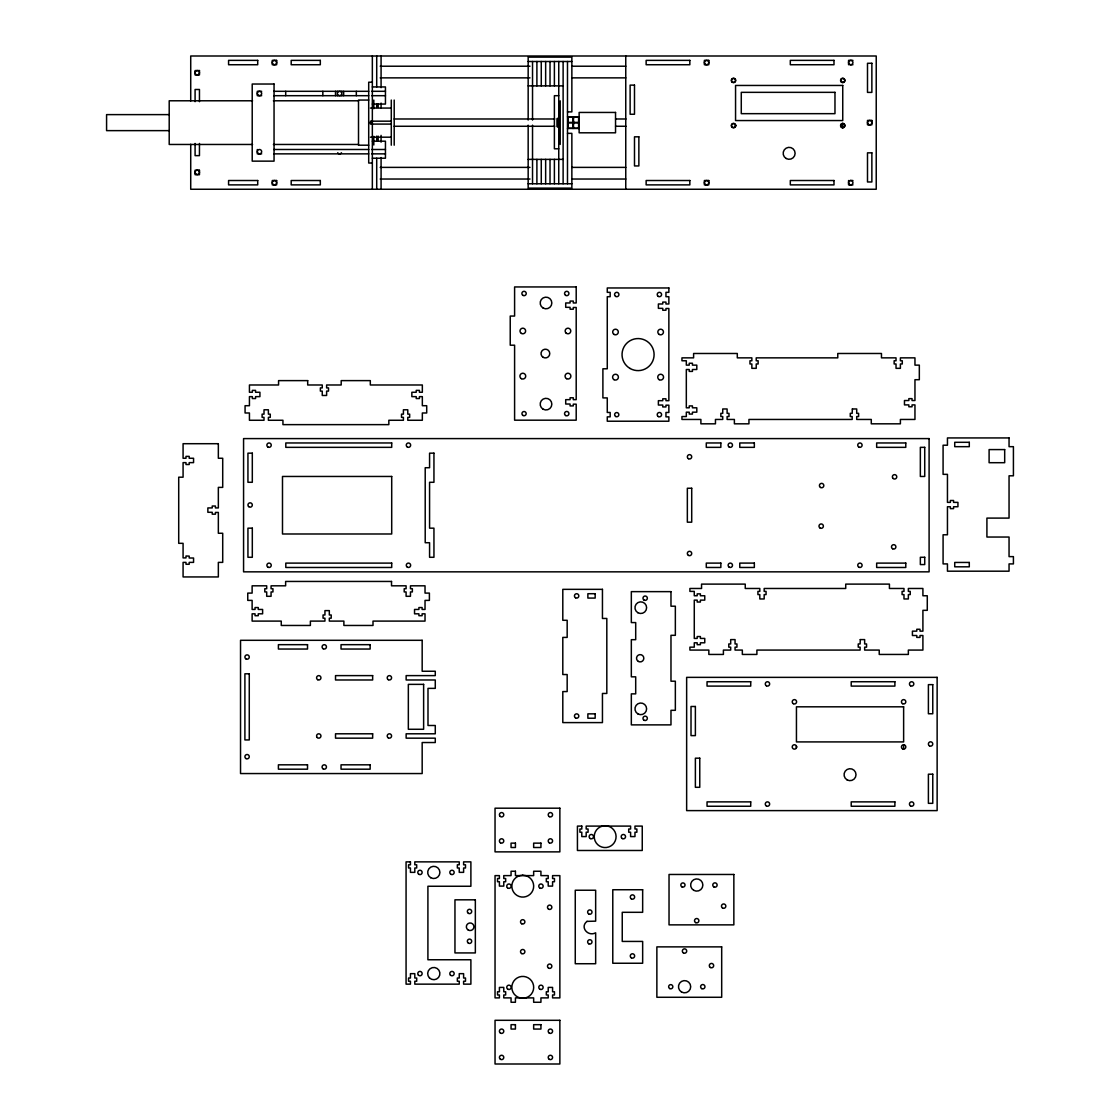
<?xml version="1.0" encoding="UTF-8"?>
<svg xmlns="http://www.w3.org/2000/svg" width="1120" height="1120" viewBox="0 0 1120 1120"><rect width="100%" height="100%" fill="white"/><g stroke="black" fill="none" stroke-linecap="round" stroke-linejoin="round"><path stroke-width="1.5" d="M557.424 118.356L557.424 126.882M568.022 116.802L568.022 128.45M573.846 116.802L572.782 122.822L573.846 128.45M572.782 116.802L573.846 122.822L572.782 128.45M578.606 128.45L578.606 116.802M852.936 60.368L848.568 60.368L848.568 64.736M528.164 61.488L571.858 61.488M850.024 64.736L852.936 64.736M380.198 66.22L529.984 66.22M571.788 66.22L625.786 66.22M380.198 77.868L529.984 77.868M571.788 77.868L625.786 77.868M372.344 82.208L368.704 82.208L368.704 163.03L372.344 163.03M528.164 85.876L563.122 85.876M372.344 86.94L385.448 86.94L385.448 104.062L372.344 104.062M261.674 91.308L257.306 91.308L257.306 95.69L261.674 95.69M273.756 91.308L368.704 91.308M371.742 91.308L385.448 91.308M273.756 95.69L368.704 95.69M371.742 95.69L385.448 95.69M558.754 95.69L554.386 95.69L554.386 148.792L558.754 148.792M368.704 100.058L358.512 100.058L358.512 145.194L368.704 145.194M252.56 100.786L169.204 100.786L169.204 144.466L252.56 144.466M273.406 100.786L358.512 100.786M370.44 108.066L391.286 108.066M567.49 111.888L571.858 111.888L571.858 57.12L528.164 57.12L528.164 120.064M169.204 114.618L106.582 114.618L106.582 130.634L169.204 130.634M567.49 116.802L579.138 116.802M568.022 116.998L572.782 116.998M573.846 116.998L578.606 116.998M394.17 118.986L554.708 118.986M615.566 118.986L625.94 118.986M370.44 121.17L391.286 121.17M568.022 122.416L572.782 122.416M573.846 122.416L578.606 122.416M368.704 122.626L372.344 122.626M568.022 122.822L572.782 122.822M573.846 122.822L578.606 122.822M370.44 124.082L391.286 124.082M394.17 126.266L554.708 126.266M615.566 126.266L625.94 126.266M568.022 128.254L572.782 128.254M573.846 128.254L578.606 128.254M567.49 128.45L579.138 128.45M567.49 133.364L571.858 133.364L571.858 188.132L528.164 188.132L528.164 125.188M370.44 137.186L391.286 137.186M372.344 141.19L385.448 141.19L385.448 158.228L372.344 158.228M273.406 144.466L358.512 144.466M273.756 149.492L368.704 149.492M371.742 149.492L385.448 149.492M261.674 153.86L257.306 153.86L257.306 149.492M273.756 153.86L368.704 153.86M371.742 153.86L385.448 153.86M528.164 159.376L563.122 159.376M380.198 167.384L529.984 167.384M571.788 167.384L625.786 167.384M380.198 179.032L529.984 179.032M571.788 179.032L625.786 179.032M850.024 180.516L852.936 180.516M528.164 183.764L571.858 183.764M852.936 184.884L848.568 184.884L848.568 180.516M903.63 744.758L903.63 749.126M842.744 123.396L842.744 127.764M796.446 746.2L796.446 747.67M735.56 124.838L735.56 126.308M625.758 56L625.758 189.252M573.314 117.586L573.314 127.666M567.49 61.488L567.49 183.764M563.122 61.488L563.122 183.764M560.21 100.828L560.21 144.424M558.754 61.488L558.754 183.764M557.298 118.51L557.298 126.742M554.386 61.488L554.386 85.876M554.386 159.376L554.386 183.764M550.018 61.488L550.018 85.876M550.018 159.376L550.018 183.764M545.65 61.488L545.65 85.876M545.65 159.376L545.65 183.764M541.268 61.488L541.268 85.876M541.268 159.376L541.268 183.764M536.9 61.488L536.9 85.876M536.9 159.376L536.9 183.764M532.532 61.488L532.532 120.064M532.532 125.188L532.532 183.764M394.198 100.058L394.198 145.194M391.286 100.058L391.286 145.194M381.08 56L381.08 87.696M381.08 103.082L381.08 108.178M381.08 135.366L381.08 142.156M381.08 157.556L381.08 189.252M378.168 104.062L378.168 107.436M378.168 136.122L378.168 141.19M376.712 56L376.712 86.94M376.712 104.062L376.712 107.436M376.712 136.122L376.712 141.19M376.712 158.228L376.712 189.252M373.8 100.058L373.8 108.696M373.8 136.332L373.8 144.984M372.344 56L372.344 189.252M356.328 91.308L356.328 95.69M343.658 91.308L343.658 95.69M341.768 91.308L341.768 95.69M337.4 91.308L337.4 95.69M335.51 91.308L335.51 95.69M322.84 91.308L322.84 95.69M285.698 91.308L285.698 95.69M199.458 101.682L199.458 89.488L195.09 89.488L195.09 101.682M199.458 143.458L199.458 155.638L195.09 155.638L195.09 143.458M190.722 100.996L190.722 56L876.232 56L876.232 189.252L190.722 189.252L190.722 144.256M341.474 152.768A2.184 2.184 0 0 1 337.694 152.768M341.474 94.598A2.184 2.184 0 0 1 337.694 94.598M337.694 92.4A2.184 2.184 0 0 1 341.474 92.4M852.348 408.968L852.18 413.336L850.276 413.336L850.276 416.542L852.18 416.542L852.18 419.454L748.944 419.454L748.944 423.822L734.384 423.822L734.384 419.454L727.104 419.454L727.104 416.542L728.994 416.542L728.994 413.336L727.104 413.336L727.104 408.968L722.736 408.968L722.736 413.336L720.846 413.336L720.846 416.542L722.736 416.542L722.736 419.454L715.456 419.454L715.456 423.822L700.896 423.822L700.896 419.454L681.954 419.454L681.954 416.542L686.322 416.542L686.322 412.174L689.234 412.174L689.234 414.064L692.44 414.064L692.44 412.174L696.808 412.174L696.808 407.806L692.44 407.806L692.44 405.916L689.234 405.916L689.234 407.806L686.322 407.806L686.322 369.502L689.234 369.502L689.234 371.406L692.44 371.406L692.44 369.502L696.808 369.502L696.808 365.134L692.44 365.134L692.44 363.244L689.234 363.244L689.234 365.134L686.322 365.134L686.322 360.766L681.954 360.766L681.954 357.854L693.602 357.854L693.602 353.486L737.296 353.486L737.296 357.854L751.856 357.854L751.856 360.766L749.966 360.766L749.966 363.972L751.856 363.972L751.856 368.34L756.224 368.34L756.224 363.972L758.128 363.972L758.128 360.766L756.224 360.766L756.224 357.854L837.774 357.854L837.774 353.486L881.468 353.486L881.468 357.854L896.028 357.854L896.028 360.766L894.138 360.766L894.138 363.972L896.028 363.972L896.028 368.34L900.396 368.34L900.396 363.972L902.286 363.972L902.286 360.766L900.396 360.766L900.396 357.854L914.956 357.854L914.956 365.134L919.324 365.134L919.324 379.708L914.956 379.708L914.956 400.526L912.044 400.526L912.044 398.636L908.852 398.636L908.852 400.526L904.47 400.526L904.47 404.894L908.852 404.894L908.852 406.784L912.044 406.784L912.044 404.894L914.956 404.894L914.956 419.454L900.396 419.454L900.396 423.822L871.276 423.822L871.276 419.454L856.716 419.454L856.716 416.542L858.606 416.542L858.606 413.336L856.716 413.336L856.716 408.968L852.348 408.968M860.286 639.59L860.118 643.958L858.228 643.958L858.228 647.164L860.118 647.164L860.118 650.076L756.896 650.076L756.896 654.444L742.336 654.444L742.336 650.076L735.056 650.076L735.056 647.164L736.946 647.164L736.946 643.958L735.056 643.958L735.056 639.59L730.688 639.59L730.688 643.958L728.784 643.958L728.784 647.164L730.688 647.164L730.688 650.076L723.408 650.076L723.408 654.444L708.834 654.444L708.834 650.076L689.906 650.076L689.906 647.164L694.274 647.164L694.274 642.796L697.186 642.796L697.186 644.686L700.392 644.686L700.392 642.796L704.76 642.796L704.76 638.428L700.392 638.428L700.392 636.538L697.186 636.538L697.186 638.428L694.274 638.428L694.274 600.124L697.186 600.124L697.186 602.028L700.392 602.028L700.392 600.124L704.76 600.124L704.76 595.756L700.392 595.756L700.392 593.866L697.186 593.866L697.186 595.756L694.274 595.756L694.274 591.388L689.906 591.388L689.906 588.476L701.554 588.476L701.554 584.108L745.248 584.108L745.248 588.476L759.808 588.476L759.808 591.388L757.918 591.388L757.918 594.594L759.808 594.594L759.808 598.962L764.176 598.962L764.176 594.594L766.066 594.594L766.066 591.388L764.176 591.388L764.176 588.476L845.726 588.476L845.726 584.108L889.42 584.108L889.42 588.476L903.98 588.476L903.98 591.388L902.09 591.388L902.09 594.594L903.98 594.594L903.98 598.962L908.348 598.962L908.348 594.594L910.238 594.594L910.238 591.388L908.348 591.388L908.348 588.476L922.908 588.476L922.908 595.756L927.276 595.756L927.276 610.33L922.908 610.33L922.908 631.148L919.996 631.148L919.996 629.258L916.79 629.258L916.79 631.148L912.422 631.148L912.422 635.516L916.79 635.516L916.79 637.406L919.996 637.406L919.996 635.516L922.908 635.516L922.908 650.076L908.348 650.076L908.348 654.444L879.228 654.444L879.228 650.076L864.654 650.076L864.654 647.164L866.558 647.164L866.558 643.958L864.654 643.958L864.654 639.59L860.286 639.59M735.7 125.58L735.406 126.672A2.184 2.184 0 0 1 732.116 127.246A2.184 2.184 0 0 1 732.116 123.9A2.184 2.184 0 0 1 735.406 124.488L735.7 125.58M796.6 746.942L796.306 748.034A2.184 2.184 0 0 1 793.002 748.608A2.184 2.184 0 0 1 793.002 745.262A2.184 2.184 0 0 1 796.306 745.85L796.6 746.942M587.02 921.368C579.544 927.066 587.986 937.02 595.658 932.806L595.658 963.732L575.26 963.732L575.26 890.232L595.658 890.232L595.658 921.158L587.02 921.368M605.164 825.734L602.336 826.098A10.92 10.92 0 0 0 596.204 842.912A10.92 10.92 0 0 0 614.11 842.912A10.92 10.92 0 0 0 607.978 826.098L605.164 825.734M522.76 875.238L519.932 875.616A10.92 10.92 0 0 0 513.814 892.43A10.92 10.92 0 0 0 531.706 892.43A10.92 10.92 0 0 0 525.588 875.616L522.76 875.238M525.588 997.892L519.932 997.892A10.92 10.92 0 0 1 513.814 981.064A10.92 10.92 0 0 1 531.706 981.064A10.92 10.92 0 0 1 525.588 997.892M257.712 60.368L228.578 60.368L228.578 64.736L257.712 64.736L257.712 60.368M276.64 60.368L272.272 60.368L272.272 64.736L276.64 64.736L276.64 60.368M320.32 60.368L291.2 60.368L291.2 64.736L320.32 64.736L320.32 60.368M689.836 60.368L646.142 60.368L646.142 64.736L689.836 64.736L689.836 60.368M708.764 60.368L704.396 60.368L704.396 64.736L708.764 64.736L708.764 60.368M833.994 60.368L790.314 60.368L790.314 64.736L833.994 64.736L833.994 60.368M871.864 63.28L867.496 63.28L867.496 92.4L871.864 92.4L871.864 63.28M199.458 70.56L195.09 70.56L195.09 74.928L199.458 74.928L199.458 70.56M274.05 84.028L252.21 84.028L252.21 161.14L274.05 161.14L274.05 84.028M634.494 85.12L630.126 85.12L630.126 114.254L634.494 114.254L634.494 85.12M842.744 85.456L735.56 85.456L735.56 120.554L842.744 120.554L842.744 85.456M834.974 92.344L741.272 92.344L741.272 113.666L834.974 113.666L834.974 92.344M615.538 112.448L579.138 112.448L579.138 132.804L615.538 132.804L615.538 112.448M871.864 120.442L867.496 120.442L867.496 124.81L871.864 124.81L871.864 120.442M638.862 136.822L634.494 136.822L634.494 165.942L638.862 165.942L638.862 136.822M871.864 152.838L867.496 152.838L867.496 181.972L871.864 181.972L871.864 152.838M199.458 170.198L195.09 170.198L195.09 174.692L199.458 174.692L199.458 170.324M257.712 180.516L228.578 180.516L228.578 184.884L257.712 184.884L257.712 180.516M276.64 180.516L272.272 180.516L272.272 184.884L276.64 184.884L276.64 180.516M320.32 180.516L291.2 180.516L291.2 184.884L320.32 184.884L320.32 180.516M689.836 180.516L646.142 180.516L646.142 184.884L689.836 184.884L689.836 180.516M708.764 180.516L704.396 180.516L704.396 184.884L708.764 184.884L708.764 180.516M833.994 180.516L790.314 180.516L790.314 184.884L833.994 184.884L833.994 180.516M576.198 286.944L514.598 286.944L514.598 316.064L510.23 316.064L510.23 345.198L514.598 345.198L514.598 420.182L576.198 420.182L576.198 404.166L573.286 404.166L573.286 405.916L570.08 405.916L570.08 404.026L565.712 404.026L565.712 399.658L570.08 399.658L570.08 397.768L573.286 397.768L573.286 399.658L576.198 399.658L576.198 307.468L573.286 307.468L573.286 309.218L570.08 309.218L570.08 307.328L565.712 307.328L565.712 302.96L570.08 302.96L570.08 301.07L573.286 301.07L573.286 302.96L576.198 302.96L576.198 286.944M668.864 287.966L607.264 287.966L607.264 292.334L610.176 292.334L610.176 296.702L607.264 296.702L607.264 368.788L602.896 368.788L602.896 397.908L607.264 397.908L607.264 412.468L610.176 412.468L610.176 416.85L607.264 416.85L607.264 421.218L668.864 421.218L668.864 416.85L665.952 416.85L665.952 412.468L668.864 412.468L668.864 405.188L665.952 405.188L665.952 406.938L662.76 406.938L662.76 405.048L658.378 405.048L658.378 400.68L662.76 400.68L662.76 398.79L665.952 398.79L665.952 400.68L668.864 400.68L668.864 308.49L665.952 308.49L665.952 310.24L662.76 310.24L662.76 308.35L658.378 308.35L658.378 303.982L662.76 303.982L662.76 302.092L665.952 302.092L665.952 303.982L668.864 303.982L668.864 296.702L665.952 296.702L665.952 292.334L668.864 292.334L668.864 287.966M307.692 380.618L278.572 380.618L278.572 384.986L249.438 384.986L249.438 392.266L252.35 392.266L252.35 390.376L255.556 390.376L255.556 392.266L259.924 392.266L259.924 396.634L255.556 396.634L255.556 398.538L252.35 398.538L252.35 396.634L249.438 396.634L249.438 405.706L245.07 405.706L245.07 412.986L249.438 412.986L249.438 420.266L264.012 420.266L264.012 417.354L262.108 417.354L262.108 414.148L264.012 414.148L264.012 409.78L268.38 409.78L268.38 414.148L270.27 414.148L270.27 417.354L268.38 417.354L268.38 420.266L282.94 420.266L282.94 424.634L388.836 424.634L388.836 420.266L403.41 420.266L403.41 417.354L401.506 417.354L401.506 414.148L403.41 414.148L403.41 409.78L407.778 409.78L407.778 414.148L409.668 414.148L409.668 417.354L407.778 417.354L407.778 420.266L422.338 420.266L422.338 412.986L426.706 412.986L426.706 405.706L422.338 405.706L422.338 396.634L419.426 396.634L419.426 398.538L416.22 398.538L416.22 396.634L411.852 396.634L411.852 392.266L416.22 392.266L416.22 390.376L419.426 390.376L419.426 392.266L422.338 392.266L422.338 384.986L370.314 384.986L370.314 380.618L341.194 380.618L341.194 384.986L326.62 384.986L326.62 387.898L328.524 387.898L328.524 391.104L326.62 391.104L326.62 395.472L322.252 395.472L322.252 391.104L320.362 391.104L320.362 387.898L322.252 387.898L322.252 384.986L307.692 384.986L307.692 380.618M1009.05 437.934L947.45 437.934L947.45 445.214L943.082 445.214L943.082 474.348L947.45 474.348L947.45 502.376L950.362 502.376L950.362 500.486L953.568 500.486L953.568 502.376L957.936 502.376L957.936 506.744L953.568 506.744L953.568 508.634L950.362 508.634L950.362 506.744L947.45 506.744L947.45 534.786L943.082 534.786L943.082 563.906L947.45 563.906L947.45 571.186L1009.05 571.186L1009.05 563.906L1013.418 563.906L1013.418 556.626L1009.05 556.626L1009.05 537.04L986.916 537.04L986.916 518.098L1009.05 518.098L1009.05 475.804L1013.418 475.804L1013.418 446.67L1009.05 446.67L1009.05 437.934M929.096 438.592L243.572 438.592L243.572 571.844L929.096 571.844L929.096 438.592M969.29 442.302L954.73 442.302L954.73 446.67L969.29 446.67L969.29 442.302M391.706 442.96L285.81 442.96L285.81 447.342L391.706 447.342L391.706 442.96M720.846 442.96L706.286 442.96L706.286 447.342L720.846 447.342L720.846 442.96M754.334 442.96L739.774 442.96L739.774 447.342L754.334 447.342L754.334 442.96M905.786 442.96L876.666 442.96L876.666 447.342L905.786 447.342L905.786 442.96M218.344 443.702L183.078 443.702L183.078 458.262L185.99 458.262L185.99 456.372L189.196 456.372L189.196 458.262L193.564 458.262L193.564 462.63L189.196 462.63L189.196 464.52L185.99 464.52L185.99 462.63L183.078 462.63L183.078 477.19L178.71 477.19L178.71 543.326L183.078 543.326L183.078 557.9L185.99 557.9L185.99 555.996L189.196 556.122L189.196 558.012L193.564 558.012L193.564 562.38L189.196 562.38L189.196 564.27L185.99 564.27L185.99 562.38L183.078 562.38L183.078 576.94L218.344 576.94L218.344 562.38L222.712 562.38L222.712 533.26L218.344 533.26L218.344 512.428L215.432 512.428L215.432 514.178L212.226 514.178L212.226 512.288L207.858 512.288L207.858 507.92L212.226 507.92L212.226 506.03L215.432 506.03L215.432 507.92L218.344 507.92L218.344 487.382L222.712 487.382L222.712 458.262L218.344 458.262L218.344 443.702M924.728 447.342L920.346 447.342L920.346 476.462L924.728 476.462L924.728 447.342M1004.682 449.582L989.1 449.582L989.1 462.7L1004.682 462.7L1004.682 449.582M252.308 453.166L247.94 453.166L247.94 482.286L252.308 482.286L252.308 453.166M433.944 453.166L429.576 453.166L429.576 467.726L425.208 467.726L425.208 542.724L429.576 542.724L429.576 557.284L433.944 557.284L433.944 528.164L429.576 528.164L429.576 482.286L433.944 482.286L433.944 453.166M391.706 476.462L282.492 476.462L282.492 533.988L391.706 533.988L391.706 476.462M691.712 488.25L687.344 488.25L687.344 522.186L691.712 522.186L691.712 488.25M252.308 528.164L247.94 528.164L247.94 557.284L252.308 557.284L252.308 528.164M924.728 557.284L920.346 557.284L920.346 564.564L924.728 564.564L924.728 557.284M969.29 562.45L954.73 562.45L954.73 566.818L969.29 566.818L969.29 562.45M391.706 563.108L285.81 563.108L285.81 567.476L391.706 567.476L391.706 563.108M720.846 563.108L706.286 563.108L706.286 567.476L720.846 567.476L720.846 563.108M754.334 563.108L739.774 563.108L739.774 567.476L754.334 567.476L754.334 563.108M905.786 563.108L876.666 563.108L876.666 567.476L905.786 567.476L905.786 563.108M391.524 581.448L285.628 581.448L285.628 585.816L271.068 585.816L271.068 588.728L272.958 588.728L272.958 591.934L271.068 591.934L271.068 596.302L266.7 596.302L266.7 591.934L264.796 591.934L264.796 588.728L266.7 588.728L266.7 585.816L252.126 585.816L252.126 593.096L247.758 593.096L247.758 600.39L252.126 600.39L252.126 609.448L255.052 609.448L255.052 607.544L258.244 607.544L258.244 609.448L262.612 609.448L262.612 613.816L258.244 613.816L258.244 615.706L255.052 615.706L255.052 613.816L252.126 613.816L252.126 621.096L281.26 621.096L281.26 625.464L310.38 625.464L310.38 621.096L324.94 621.096L324.94 618.184L323.05 618.184L323.05 614.978L324.94 614.978L324.94 610.61L329.322 610.61L329.322 614.978L331.212 614.978L331.212 618.184L329.322 618.184L329.322 621.096L343.882 621.096L343.882 625.464L373.002 625.464L373.002 621.096L425.026 621.096L425.026 613.816L422.114 613.816L422.114 615.706L418.908 615.706L418.908 613.816L414.54 613.816L414.54 609.448L418.908 609.448L418.908 607.544L422.114 607.544L422.114 609.448L425.026 609.448L425.026 600.39L429.394 600.39L429.394 593.096L425.026 593.096L425.026 585.816L410.466 585.816L410.466 588.728L412.356 588.728L412.356 591.934L410.466 591.934L410.466 596.302L406.098 596.302L406.098 591.934L404.194 591.934L404.194 588.728L406.098 588.728L406.098 585.816L391.524 585.816L391.524 581.448M602.448 589.344L562.8 589.344L562.8 620.284L567.168 620.284L567.168 637.406L562.8 637.406L562.8 674.534L567.168 674.534L567.168 691.572L562.8 691.572L562.8 722.596L602.448 722.596L602.448 693.462L606.816 693.462L606.816 618.464L602.448 618.464L602.448 589.344M670.978 591.64L631.33 591.64L631.33 622.58L635.698 622.58L635.698 639.688L631.33 639.688L631.33 676.83L635.698 676.83L635.698 693.868L631.33 693.868L631.33 724.878L670.978 724.878L670.978 710.318L675.346 710.318L675.346 681.198L670.978 681.198L670.978 635.32L675.346 635.32L675.346 606.2L670.978 606.2L670.978 591.64M595.168 593.712L587.874 593.712L587.874 598.08L595.168 598.08L595.168 593.712M422.17 640.304L240.534 640.304L240.534 773.556L422.17 773.556L422.17 742.532L435.274 742.532L435.274 738.164L406.14 738.164L406.14 733.796L435.274 733.796L435.274 725.494L427.994 725.494L427.994 688.366L435.274 688.366L435.274 679.98L406.14 679.98L406.14 675.612L435.274 675.612L435.274 671.244L422.17 671.244L422.17 640.304M307.524 644.672L278.404 644.672L278.404 649.04L307.524 649.04L307.524 644.672M370.146 644.672L341.026 644.672L341.026 649.04L370.146 649.04L370.146 644.672M249.27 673.792L244.902 673.792L244.902 739.942L249.27 739.942L249.27 673.792M372.652 675.612L335.524 675.612L335.524 679.98L372.652 679.98L372.652 675.612M937.132 677.362L686.644 677.362L686.644 810.614L937.132 810.614L937.132 677.362M750.722 681.73L707.042 681.73L707.042 686.098L750.722 686.098L750.722 681.73M894.894 681.73L851.214 681.73L851.214 686.098L894.894 686.098L894.894 681.73M423.626 684.362L408.338 684.362L408.338 729.274L423.626 729.274L423.626 684.362M932.764 684.642L928.396 684.642L928.396 713.762L932.764 713.762L932.764 684.642M695.38 706.482L691.012 706.482L691.012 735.616L695.38 735.616L695.38 706.482M903.63 706.818L796.446 706.818L796.446 741.916L903.63 741.916L903.63 706.818M595.168 713.86L587.874 713.86L587.874 718.228L595.168 718.228L595.168 713.86M372.652 733.796L335.524 733.796L335.524 738.164L372.652 738.164L372.652 733.796M699.762 758.184L695.38 758.184L695.38 787.304L699.762 787.304L699.762 758.184M307.524 764.82L278.404 764.82L278.404 769.188L307.524 769.188L307.524 764.82M370.146 764.82L341.026 764.82L341.026 769.188L370.146 769.188L370.146 764.82M932.764 774.2L928.396 774.2L928.396 803.334L932.764 803.334L932.764 774.2M750.722 801.878L707.042 801.878L707.042 806.246L750.722 806.246L750.722 801.878M894.894 801.878L851.214 801.878L851.214 806.246L894.894 806.246L894.894 801.878M559.86 808.192L495.04 808.192L495.04 851.872L559.86 851.872L559.86 808.192M581.798 826.098L577.43 826.098L577.43 850.486L642.25 850.486L642.25 826.098L634.97 826.098L634.97 829.01L636.874 829.01L636.874 832.216L634.97 832.216L634.97 836.584L630.602 836.584L630.602 832.216L628.712 832.216L628.712 829.01L630.602 829.01L630.602 826.098L586.18 826.098L586.18 829.01L588.07 829.01L588.07 832.216L586.18 832.216L586.18 836.584L581.798 836.584L581.798 832.216L579.908 832.216L579.908 829.01L581.798 829.01L581.798 826.098M515.424 843.136L511.056 843.136L511.056 847.504L515.424 847.504L515.424 843.136M540.932 843.136L533.652 843.136L533.652 847.504L540.932 847.504L540.932 843.136M410.438 861.868L406.07 861.868L406.07 984.144L410.438 984.144L410.438 981.232L408.548 981.232L408.548 978.026L410.438 978.026L410.438 973.658L414.806 973.658L414.806 978.026L416.696 978.026L416.696 981.232L414.806 981.232L414.806 984.144L459.242 984.144L459.242 981.232L457.352 981.232L457.352 978.026L459.242 978.026L459.242 973.658L463.61 973.658L463.61 978.026L465.5 978.026L465.5 981.232L463.61 981.232L463.61 984.144L470.89 984.144L470.89 959.756L427.91 959.756L427.91 886.256L470.89 886.256L470.89 861.868L463.61 861.868L463.61 864.794L465.5 864.794L465.5 867.986L463.61 867.986L463.61 872.354L459.242 872.354L459.242 867.986L457.352 867.986L457.352 864.794L459.242 864.794L459.242 861.868L414.806 861.868L414.806 864.794L416.696 864.794L416.696 867.986L414.806 867.986L414.806 872.354L410.438 872.354L410.438 867.986L408.548 867.986L408.548 864.794L410.438 864.794L410.438 861.868M515.424 871.248L511.056 871.248L511.056 875.616L503.776 875.616L503.776 878.528L505.666 878.528L505.666 881.734L503.776 881.734L503.776 886.102L499.408 886.102L499.408 881.734L497.518 881.734L497.518 878.528L499.408 878.528L499.408 875.616L495.04 875.616L495.04 997.892L499.408 997.892L499.408 994.966L497.518 994.966L497.518 991.774L499.408 991.774L499.408 987.406L503.776 987.406L503.776 991.774L505.666 991.774L505.666 994.966L503.776 994.966L503.776 997.892L511.056 997.892L511.056 1002.26L515.424 1002.26L515.424 997.892L533.652 997.892L533.652 1002.26L540.932 1002.26L540.932 997.892L548.212 997.892L548.212 994.966L546.322 994.966L546.322 991.774L548.212 991.774L548.212 987.406L552.58 987.406L552.58 991.774L554.47 991.774L554.47 994.966L552.58 994.966L552.58 997.892L559.86 997.892L559.86 875.616L552.58 875.616L552.58 878.528L554.47 878.528L554.47 881.734L552.58 881.734L552.58 886.102L548.212 886.102L548.212 881.734L546.322 881.734L546.322 878.528L548.212 878.528L548.212 875.616L540.932 875.616L540.932 871.248L533.652 871.248L533.652 875.616L515.424 875.616L515.424 871.248M733.852 874.468L669.032 874.468L669.032 924.868L733.852 924.868L733.852 874.468M642.656 889.742L612.78 889.742L612.78 963.242L642.656 963.242L642.656 941.43L622.244 941.43L622.244 912.31L642.656 912.31L642.656 889.742M475.342 899.822L454.958 899.822L454.958 952.924L475.342 952.924L475.342 899.822M721.686 946.876L656.866 946.876L656.866 997.276L721.686 997.276L721.686 946.876M559.86 1020.306L495.04 1020.306L495.04 1064L559.86 1064L559.86 1020.306M515.424 1024.674L511.056 1024.674L511.056 1029.056L515.424 1029.056L515.424 1024.674M540.932 1024.674L533.652 1024.674L533.652 1029.056L540.932 1029.056L540.932 1024.674M631.372 898.912A2.184 2.184 0 0 0 634.648 897.022A2.184 2.184 0 0 0 631.372 895.132A2.184 2.184 0 0 0 631.372 898.912M631.372 957.852A2.184 2.184 0 0 0 634.648 955.962A2.184 2.184 0 0 0 631.372 954.058A2.184 2.184 0 0 0 631.372 957.852M450.45 975.142A2.184 2.184 0 0 0 454.104 974.162A2.184 2.184 0 0 0 451.43 971.488A2.184 2.184 0 0 0 450.45 975.142M418.418 975.142A2.184 2.184 0 0 0 422.072 974.162A2.184 2.184 0 0 0 419.398 971.488A2.184 2.184 0 0 0 418.418 975.142M429.464 977.914A6.118 6.118 0 0 0 439.698 975.184A6.118 6.118 0 0 0 432.208 967.68A6.118 6.118 0 0 0 429.464 977.914M450.898 874.314A2.184 2.184 0 0 0 454.174 872.424A2.184 2.184 0 0 0 450.898 870.534A2.184 2.184 0 0 0 450.898 874.314M430.738 877.716A6.118 6.118 0 0 0 439.908 872.424A6.118 6.118 0 0 0 430.738 867.132A6.118 6.118 0 0 0 430.738 877.716M418.866 874.314A2.184 2.184 0 0 0 422.142 872.424A2.184 2.184 0 0 0 418.866 870.534A2.184 2.184 0 0 0 418.866 874.314M710.388 967.498A2.184 2.184 0 0 0 713.678 965.608A2.184 2.184 0 0 0 710.388 963.718A2.184 2.184 0 0 0 710.388 967.498M683.438 952.938A2.184 2.184 0 0 0 686.714 951.048A2.184 2.184 0 0 0 683.438 949.144A2.184 2.184 0 0 0 683.438 952.938M701.694 988.61A2.184 2.184 0 0 0 704.97 986.72A2.184 2.184 0 0 0 701.694 984.83A2.184 2.184 0 0 0 701.694 988.61M669.69 988.554A2.114 2.114 0 0 0 672.854 986.72A2.114 2.114 0 0 0 669.69 984.9A2.114 2.114 0 0 0 669.69 988.554M681.52 992.012A6.118 6.118 0 0 0 690.704 986.72A6.118 6.118 0 0 0 681.52 981.428A6.118 6.118 0 0 0 681.52 992.012M468.426 913.36A2.184 2.184 0 0 0 471.702 911.47A2.184 2.184 0 0 0 468.426 909.58A2.184 2.184 0 0 0 468.426 913.36M468.426 943.166A2.184 2.184 0 0 0 471.702 941.276A2.184 2.184 0 0 0 468.426 939.386A2.184 2.184 0 0 0 468.426 943.166M468.244 930.034A3.78 3.78 0 0 0 473.928 926.758A3.78 3.78 0 0 0 468.244 923.482A3.78 3.78 0 0 0 468.244 930.034M549.304 816.634A2.184 2.184 0 0 0 552.58 814.744A2.184 2.184 0 0 0 549.304 812.854A2.184 2.184 0 0 0 549.304 816.634M500.052 816.284A2.184 2.184 0 0 0 503.706 815.304A2.184 2.184 0 0 0 501.032 812.63A2.184 2.184 0 0 0 500.052 816.284M549.304 842.842A2.184 2.184 0 0 0 552.58 840.952A2.184 2.184 0 0 0 549.304 839.062A2.184 2.184 0 0 0 549.304 842.842M500.5 842.842A2.184 2.184 0 0 0 503.776 840.952A2.184 2.184 0 0 0 500.5 839.062A2.184 2.184 0 0 0 500.5 842.842M588.728 943.782A2.184 2.184 0 0 0 592.004 941.892A2.184 2.184 0 0 0 588.728 940.002A2.184 2.184 0 0 0 588.728 943.782M588.728 913.976A2.184 2.184 0 0 0 592.004 912.086A2.184 2.184 0 0 0 588.728 910.196A2.184 2.184 0 0 0 588.728 913.976M722.568 908.026A2.184 2.184 0 0 0 725.844 906.136A2.184 2.184 0 0 0 722.568 904.246A2.184 2.184 0 0 0 722.568 908.026M695.604 922.586A2.184 2.184 0 0 0 698.88 920.696A2.184 2.184 0 0 0 695.604 918.806A2.184 2.184 0 0 0 695.604 922.586M713.86 886.914A2.184 2.184 0 0 0 717.136 885.024A2.184 2.184 0 0 0 713.86 883.134A2.184 2.184 0 0 0 713.86 886.914M681.87 886.844A2.114 2.114 0 0 0 685.034 885.024A2.114 2.114 0 0 0 681.87 883.19A2.114 2.114 0 0 0 681.87 886.844M693.7 890.316A6.118 6.118 0 0 0 702.87 885.024A6.118 6.118 0 0 0 693.7 879.718A6.118 6.118 0 0 0 693.7 890.316M549.304 1059.338A2.184 2.184 0 0 0 552.58 1057.448A2.184 2.184 0 0 0 549.304 1055.558A2.184 2.184 0 0 0 549.304 1059.338M500.5 1059.338A2.184 2.184 0 0 0 503.776 1057.448A2.184 2.184 0 0 0 500.5 1055.558A2.184 2.184 0 0 0 500.5 1059.338M549.304 1033.13A2.184 2.184 0 0 0 552.58 1031.24A2.184 2.184 0 0 0 549.304 1029.336A2.184 2.184 0 0 0 549.304 1033.13M500.5 1033.13A2.184 2.184 0 0 0 503.776 1031.24A2.184 2.184 0 0 0 500.5 1029.336A2.184 2.184 0 0 0 500.5 1033.13M548.576 968.114A2.184 2.184 0 0 0 551.852 966.224A2.184 2.184 0 0 0 548.576 964.334A2.184 2.184 0 0 0 548.576 968.114M548.576 909.174A2.184 2.184 0 0 0 551.852 907.284A2.184 2.184 0 0 0 548.576 905.394A2.184 2.184 0 0 0 548.576 909.174M539.868 989.226A2.184 2.184 0 0 0 543.144 987.336A2.184 2.184 0 0 0 539.868 985.446A2.184 2.184 0 0 0 539.868 989.226M507.836 989.226A2.184 2.184 0 0 0 511.112 987.336A2.184 2.184 0 0 0 507.836 985.446A2.184 2.184 0 0 0 507.836 989.226M539.868 888.062A2.184 2.184 0 0 0 543.144 886.172A2.184 2.184 0 0 0 539.868 884.268A2.184 2.184 0 0 0 539.868 888.062M507.388 887.712A2.184 2.184 0 0 0 511.042 886.732A2.184 2.184 0 0 0 508.368 884.058A2.184 2.184 0 0 0 507.388 887.712M521.612 923.734A2.184 2.184 0 0 0 524.888 921.844A2.184 2.184 0 0 0 521.612 919.954A2.184 2.184 0 0 0 521.612 923.734M521.612 953.554A2.184 2.184 0 0 0 524.888 951.65A2.184 2.184 0 0 0 521.612 949.76A2.184 2.184 0 0 0 521.612 953.554M622.272 838.544A2.184 2.184 0 0 0 625.548 836.654A2.184 2.184 0 0 0 622.272 834.764A2.184 2.184 0 0 0 622.272 838.544M590.226 838.544A2.184 2.184 0 0 0 593.502 836.654A2.184 2.184 0 0 0 590.226 834.764A2.184 2.184 0 0 0 590.226 838.544M522.998 415.464A2.114 2.114 0 0 0 526.176 413.63A2.114 2.114 0 0 0 522.998 411.81A2.114 2.114 0 0 0 522.998 415.464M565.642 415.534A2.184 2.184 0 0 0 568.918 413.63A2.184 2.184 0 0 0 565.642 411.74A2.184 2.184 0 0 0 565.642 415.534M522.97 295.386A2.184 2.184 0 0 0 526.246 293.496A2.184 2.184 0 0 0 522.97 291.606A2.184 2.184 0 0 0 522.97 295.386M565.642 295.386A2.184 2.184 0 0 0 568.918 293.496A2.184 2.184 0 0 0 565.642 291.606A2.184 2.184 0 0 0 565.642 295.386M543.102 409.192A5.824 5.824 0 0 0 551.838 404.152A5.824 5.824 0 0 0 543.102 399.098A5.824 5.824 0 0 0 543.102 409.192M543.102 308.028A5.824 5.824 0 0 0 551.838 302.974A5.824 5.824 0 0 0 543.102 297.934A5.824 5.824 0 0 0 543.102 308.028M543.214 357.35A4.368 4.368 0 0 0 549.766 353.57A4.368 4.368 0 0 0 543.214 349.776A4.368 4.368 0 0 0 543.214 357.35M521.36 378.658A2.912 2.912 0 0 0 525.728 376.138A2.912 2.912 0 0 0 521.36 373.618A2.912 2.912 0 0 0 521.36 378.658M566.51 378.658A2.912 2.912 0 0 0 570.878 376.138A2.912 2.912 0 0 0 566.51 373.618A2.912 2.912 0 0 0 566.51 378.658M521.416 333.424A2.814 2.814 0 0 0 525.63 330.988A2.814 2.814 0 0 0 521.416 328.552A2.814 2.814 0 0 0 521.416 333.424M565.978 332.976A2.814 2.814 0 0 0 570.682 331.716A2.814 2.814 0 0 0 567.238 328.272A2.814 2.814 0 0 0 565.978 332.976M615.678 416.486A2.114 2.114 0 0 0 618.842 414.652A2.114 2.114 0 0 0 615.678 412.832A2.114 2.114 0 0 0 615.678 416.486M658.308 416.556A2.184 2.184 0 0 0 661.584 414.652A2.184 2.184 0 0 0 658.308 412.762A2.184 2.184 0 0 0 658.308 416.556M615.636 296.408A2.184 2.184 0 0 0 618.926 294.518A2.184 2.184 0 0 0 615.636 292.628A2.184 2.184 0 0 0 615.636 296.408M658.308 296.408A2.184 2.184 0 0 0 661.584 294.518A2.184 2.184 0 0 0 658.308 292.628A2.184 2.184 0 0 0 658.308 296.408M614.04 379.68A2.912 2.912 0 0 0 618.408 377.16A2.912 2.912 0 0 0 614.04 374.64A2.912 2.912 0 0 0 614.04 379.68M659.19 379.68A2.912 2.912 0 0 0 663.558 377.16A2.912 2.912 0 0 0 659.19 374.64A2.912 2.912 0 0 0 659.19 379.68M614.096 334.446A2.814 2.814 0 0 0 618.31 332.01A2.814 2.814 0 0 0 614.096 329.574A2.814 2.814 0 0 0 614.096 334.446M659.232 334.446A2.814 2.814 0 0 0 663.46 332.01A2.814 2.814 0 0 0 659.232 329.574A2.814 2.814 0 0 0 659.232 334.446M630.056 368.466A16.016 16.016 0 0 0 654.094 354.592A16.016 16.016 0 0 0 630.056 340.718A16.016 16.016 0 0 0 630.056 368.466M575.54 597.786A2.184 2.184 0 0 0 578.816 595.896A2.184 2.184 0 0 0 575.54 594.006A2.184 2.184 0 0 0 575.54 597.786M575.54 717.934A2.184 2.184 0 0 0 578.816 716.044A2.184 2.184 0 0 0 575.54 714.154A2.184 2.184 0 0 0 575.54 717.934M643.622 719.88A2.184 2.184 0 0 0 647.276 718.9A2.184 2.184 0 0 0 644.602 716.226A2.184 2.184 0 0 0 643.622 719.88M644.07 600.082A2.184 2.184 0 0 0 647.346 598.192A2.184 2.184 0 0 0 644.07 596.302A2.184 2.184 0 0 0 644.07 600.082M637.882 612.724A5.824 5.824 0 0 0 646.618 607.67A5.824 5.824 0 0 0 637.882 602.63A5.824 5.824 0 0 0 637.882 612.724M637.882 713.888A5.824 5.824 0 0 0 646.618 708.848A5.824 5.824 0 0 0 637.882 703.794A5.824 5.824 0 0 0 637.882 713.888M638.358 661.416A3.64 3.64 0 0 0 643.818 658.266A3.64 3.64 0 0 0 638.358 655.102A3.64 3.64 0 0 0 638.358 661.416M902.538 748.832A2.184 2.184 0 0 0 905.814 746.942A2.184 2.184 0 0 0 902.538 745.052A2.184 2.184 0 0 0 902.538 748.832M902.538 703.682A2.184 2.184 0 0 0 905.814 701.792A2.184 2.184 0 0 0 902.538 699.902A2.184 2.184 0 0 0 902.538 703.682M793.324 703.682A2.184 2.184 0 0 0 796.6 701.792A2.184 2.184 0 0 0 793.324 699.902A2.184 2.184 0 0 0 793.324 703.682M847.056 779.856A5.964 5.964 0 0 0 856.016 774.676A5.964 5.964 0 0 0 847.056 769.51A5.964 5.964 0 0 0 847.056 779.856M766.374 805.952A2.184 2.184 0 0 0 769.65 804.062A2.184 2.184 0 0 0 766.374 802.158A2.184 2.184 0 0 0 766.374 805.952M910.546 805.952A2.184 2.184 0 0 0 913.822 804.062A2.184 2.184 0 0 0 910.546 802.158A2.184 2.184 0 0 0 910.546 805.952M929.488 745.878A2.184 2.184 0 0 0 932.764 743.988A2.184 2.184 0 0 0 929.488 742.098A2.184 2.184 0 0 0 929.488 745.878M910.546 685.804A2.184 2.184 0 0 0 913.822 683.914A2.184 2.184 0 0 0 910.546 682.024A2.184 2.184 0 0 0 910.546 685.804M766.374 685.804A2.184 2.184 0 0 0 769.65 683.914A2.184 2.184 0 0 0 766.374 682.024A2.184 2.184 0 0 0 766.374 685.804M323.176 648.746A2.184 2.184 0 0 0 326.452 646.856A2.184 2.184 0 0 0 323.176 644.966A2.184 2.184 0 0 0 323.176 648.746M323.176 768.894A2.184 2.184 0 0 0 326.452 767.004A2.184 2.184 0 0 0 323.176 765.1A2.184 2.184 0 0 0 323.176 768.894M245.994 758.576A2.184 2.184 0 0 0 249.27 756.686A2.184 2.184 0 0 0 245.994 754.796A2.184 2.184 0 0 0 245.994 758.576M245.994 658.938A2.184 2.184 0 0 0 249.27 657.048A2.184 2.184 0 0 0 245.994 655.158A2.184 2.184 0 0 0 245.994 658.938M317.226 737.52A2.184 2.184 0 0 0 320.88 736.54A2.184 2.184 0 0 0 318.206 733.866A2.184 2.184 0 0 0 317.226 737.52M388.304 737.87A2.184 2.184 0 0 0 391.58 735.98A2.184 2.184 0 0 0 388.304 734.09A2.184 2.184 0 0 0 388.304 737.87M317.674 679.7A2.184 2.184 0 0 0 320.95 677.796A2.184 2.184 0 0 0 317.674 675.906A2.184 2.184 0 0 0 317.674 679.7M388.304 679.7A2.184 2.184 0 0 0 391.58 677.796A2.184 2.184 0 0 0 388.304 675.906A2.184 2.184 0 0 0 388.304 679.7M728.77 566.832A2.184 2.184 0 0 0 732.424 565.852A2.184 2.184 0 0 0 729.75 563.178A2.184 2.184 0 0 0 728.77 566.832M729.218 447.048A2.184 2.184 0 0 0 732.494 445.158A2.184 2.184 0 0 0 729.218 443.254A2.184 2.184 0 0 0 729.218 447.048M688.436 458.696A2.184 2.184 0 0 0 691.712 456.806A2.184 2.184 0 0 0 688.436 454.916A2.184 2.184 0 0 0 688.436 458.696M688.436 555.394A2.184 2.184 0 0 0 691.712 553.504A2.184 2.184 0 0 0 688.436 551.6A2.184 2.184 0 0 0 688.436 555.394M407.372 567.182A2.184 2.184 0 0 0 410.648 565.292A2.184 2.184 0 0 0 407.372 563.402A2.184 2.184 0 0 0 407.372 567.182M267.974 567.182A2.184 2.184 0 0 0 271.25 565.292A2.184 2.184 0 0 0 267.974 563.402A2.184 2.184 0 0 0 267.974 567.182M248.584 506.548A2.184 2.184 0 0 0 252.238 505.568A2.184 2.184 0 0 0 249.564 502.894A2.184 2.184 0 0 0 248.584 506.548M267.974 447.048A2.184 2.184 0 0 0 271.25 445.158A2.184 2.184 0 0 0 267.974 443.254A2.184 2.184 0 0 0 267.974 447.048M407.372 447.048A2.184 2.184 0 0 0 410.648 445.158A2.184 2.184 0 0 0 407.372 443.254A2.184 2.184 0 0 0 407.372 447.048M858.83 567.182A2.184 2.184 0 0 0 862.106 565.292A2.184 2.184 0 0 0 858.83 563.402A2.184 2.184 0 0 0 858.83 567.182M858.83 447.048A2.184 2.184 0 0 0 862.106 445.158A2.184 2.184 0 0 0 858.83 443.254A2.184 2.184 0 0 0 858.83 447.048M820.078 528.038A2.198 2.198 0 0 0 823.382 526.148A2.198 2.198 0 0 0 820.092 524.23A2.198 2.198 0 0 0 820.078 528.038M820.512 487.466A2.198 2.198 0 0 0 823.816 485.562A2.198 2.198 0 0 0 820.512 483.658A2.198 2.198 0 0 0 820.512 487.466M893.018 478.38A2.198 2.198 0 0 0 896.7 477.4A2.198 2.198 0 0 0 894.012 474.698A2.198 2.198 0 0 0 893.018 478.38M892.598 548.772A2.198 2.198 0 0 0 895.902 546.868A2.198 2.198 0 0 0 892.598 544.964A2.198 2.198 0 0 0 892.598 548.772M841.652 127.47A2.184 2.184 0 0 0 844.928 125.58A2.184 2.184 0 0 0 841.652 123.69A2.184 2.184 0 0 0 841.652 127.47M841.652 82.32A2.184 2.184 0 0 0 844.928 80.43A2.184 2.184 0 0 0 841.652 78.54A2.184 2.184 0 0 0 841.652 82.32M732.424 82.32A2.184 2.184 0 0 0 735.7 80.43A2.184 2.184 0 0 0 732.424 78.54A2.184 2.184 0 0 0 732.424 82.32M786.156 158.494A5.964 5.964 0 0 0 795.116 153.314A5.964 5.964 0 0 0 786.156 148.148A5.964 5.964 0 0 0 786.156 158.494M705.488 184.59A2.184 2.184 0 0 0 708.764 182.7A2.184 2.184 0 0 0 705.488 180.81A2.184 2.184 0 0 0 705.488 184.59M849.66 184.59A2.184 2.184 0 0 0 852.936 182.7A2.184 2.184 0 0 0 849.66 180.81A2.184 2.184 0 0 0 849.66 184.59M868.588 124.516A2.184 2.184 0 0 0 871.864 122.626A2.184 2.184 0 0 0 868.588 120.736A2.184 2.184 0 0 0 868.588 124.516M849.66 64.442A2.184 2.184 0 0 0 852.936 62.552A2.184 2.184 0 0 0 849.66 60.662A2.184 2.184 0 0 0 849.66 64.442M705.488 64.442A2.184 2.184 0 0 0 708.764 62.552A2.184 2.184 0 0 0 705.488 60.662A2.184 2.184 0 0 0 705.488 64.442M732.536 82.138A1.96 1.96 0 0 0 735.49 80.43A1.96 1.96 0 0 0 732.536 78.736A1.96 1.96 0 0 0 732.536 82.138M732.536 127.274A1.96 1.96 0 0 0 735.49 125.58A1.96 1.96 0 0 0 732.536 123.872A1.96 1.96 0 0 0 732.536 127.274M841.75 82.138A1.96 1.96 0 0 0 844.704 80.43A1.96 1.96 0 0 0 841.75 78.736A1.96 1.96 0 0 0 841.75 82.138M841.75 127.274A1.96 1.96 0 0 0 844.704 125.58A1.96 1.96 0 0 0 841.75 123.872A1.96 1.96 0 0 0 841.75 127.274M258.398 95.396A2.184 2.184 0 0 0 261.674 93.492A2.184 2.184 0 0 0 258.398 91.602A2.184 2.184 0 0 0 258.398 95.396M258.398 153.566A2.184 2.184 0 0 0 261.674 151.676A2.184 2.184 0 0 0 258.398 149.786A2.184 2.184 0 0 0 258.398 153.566M273.364 64.442A2.184 2.184 0 0 0 276.64 62.552A2.184 2.184 0 0 0 273.364 60.662A2.184 2.184 0 0 0 273.364 64.442M273.364 184.59A2.184 2.184 0 0 0 276.64 182.7A2.184 2.184 0 0 0 273.364 180.81A2.184 2.184 0 0 0 273.364 184.59M196.182 174.272A2.184 2.184 0 0 0 199.458 172.382A2.184 2.184 0 0 0 196.182 170.492A2.184 2.184 0 0 0 196.182 174.272M196.182 74.634A2.184 2.184 0 0 0 199.458 72.744A2.184 2.184 0 0 0 196.182 70.854A2.184 2.184 0 0 0 196.182 74.634"/></g></svg>
